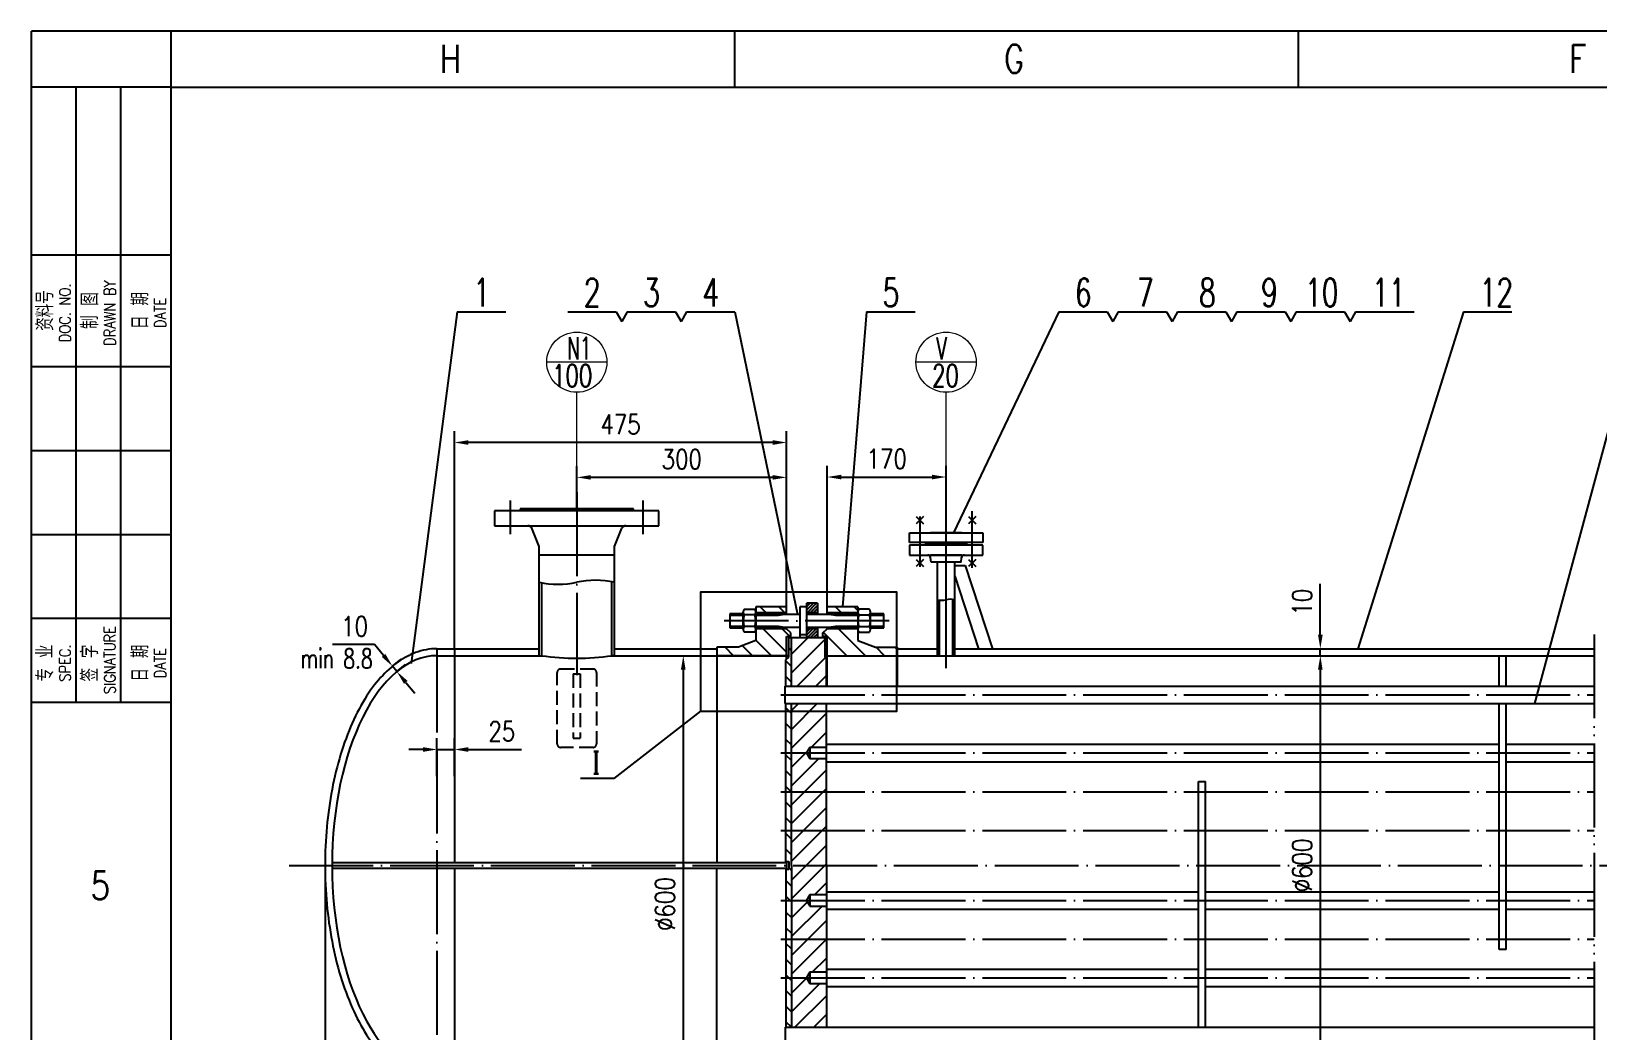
# Model space of a CAD drawing. Header units: millimetres. Extents: x -1044 to 22870, y -8556 to -3804.
# Drawn here: x -1044 to 1197, y -5235 to -3804 of the extents above; entities that cross this region are included whole.
import ezdxf
from ezdxf.enums import TextEntityAlignment as Align

# ---------------------------------------------------------------- set-up
doc = ezdxf.new("R2010")
doc.units = ezdxf.units.MM
doc.header["$LTSCALE"] = 80
for name, pattern in [('DASHDOT-M', [36, 30, -3, 0, -3]), ('DASHDOT-S', [14, 10, -2, 0, -2]), ('DIVIDE-M', [39, 30, -3, 0, -3, 0, -3]), ('HIDDEN-M', [7, 5, -2])]:
    doc.linetypes.add(name, pattern=pattern)
for name, color, linetype in [('5剖面线层', 2, 'Continuous'), ('CDR_DEFSET', 7, 'Continuous'), ('CDR_DWG1', 4, 'Continuous'), ('CDR_DWG3', 1, 'DASHDOT-M'), ('CDR_DWG4', 3, 'DIVIDE-M'), ('CDR_TEXT', 7, 'Continuous'), ('尺寸线', 7, 'Continuous'), ('尺寸线层', 7, 'Continuous'), ('接管法兰层', 2, 'Continuous'), ('虚线', 6, 'HIDDEN-M')]:
    doc.layers.add(name, color=color, linetype=linetype)
doc.styles.add('HZ', font='ROMANS.shx', dxfattribs={"width": 0.7, "height": 3, "bigfont": 'HZ.shx'})
doc.styles.add('ROMANC', font='romanc', dxfattribs={"bigfont": 'hz'})
doc.styles.add('TH_GBDIM', font='romans.shx', dxfattribs={"width": 0.8, "bigfont": 'gbcbig.shx'})
doc.dimstyles.new('TH_GBDIM', dxfattribs={"dimscale": 8, "dimtxt": 3.5, "dimasz": 2.5, "dimexe": 2, "dimexo": 0, "dimgap": 1.5, "dimtad": 1, "dimdec": 0, "dimzin": 0, "dimdsep": 46, "dimtxsty": 'TH_GBDIM', "dimcen": 2.5, "dimclrd": 256, "dimclre": 256, "dimclrt": 256, "dimadec": 0, "dimazin": 0, "dimtfac": 0.714286, "dimtdec": 0, "dimtmove": 0, "dimatfit": 3, "dimfxl": 0, "dimtzin": 0, "dimlwd": -1, "dimlwe": -1, "dimarcsym": 0})

# ---------------------------------------------------------------- blocks, each defined once
blk = doc.blocks.new('A$C1B375470')
for p, q in [((7578, 10692), (0, 10692)), ((0, 0), (0, 10692)), ((15138, 10692), (18, 10692)), ((450, 10512), (0, 10512)), ((450, 10512), (0, 10512)), ((450, 10512), (0, 10512)), ((144, 8532), (144, 10512)), ((288, 8532), (288, 10512)), ((450, 9972), (0, 9972)), ((450, 9612), (0, 9612)), ((450, 9342), (0, 9342)), ((450, 9072), (0, 9072)), ((450, 8802), (0, 8802)), ((450, 8532), (0, 8532))]:
    blk.add_line(p, q)
at = {"layer": 'CDR_DWG1', "color": 4}
for p, q in [((450, 10512), (14958, 10512)), ((450, 180), (450, 10512))]:
    blk.add_line(p, q, dxfattribs=at)
at = {"layer": 'CDR_DWG4', "linetype": 'Continuous'}
for p, q in [((450, 10512), (450, 10692)), ((2263.5, 10512), (2263.5, 10692)), ((4077, 10512), (4077, 10692))]:
    blk.add_line(p, q, dxfattribs=at)
at = {"layer": 'CDR_TEXT', "style": 'HZ', "width": 0.8}
for s, p in [('H', (1348, 10558.9)), ('G', (3161.5, 10558.9)), ('F', (4975, 10558.9)), ('5', (222, 7898.2))]:
    blk.add_text(s, height=90, dxfattribs=at).set_placement(p, align=Align.CENTER)
at = {"layer": 'CDR_TEXT', "style": 'HZ', "width": 0.85}
for s, height, p in [('DRAWN BY', 36, (270.2, 9785.9)), ('资料号', 54, (71.1, 9793.4)), ('DOC. NO.', 36, (126.2, 9785.9)), ('制 图', 54, (215.1, 9793.4)), ('日 期', 54, (377.1, 9793.4)), ('DATE', 36, (432.2, 9785.9)), ('SIGNATURE', 36, (270.2, 8668.6)), ('专 业', 54, (71.1, 8659)), ('SPEC.', 36, (126.2, 8659)), ('签 字', 54, (215.1, 8659)), ('日 期', 54, (377.1, 8659)), ('DATE', 36, (432.2, 8659))]:
    blk.add_text(s, height=height, rotation=90, dxfattribs=at).set_placement(p, align=Align.CENTER)
blk = doc.blocks.new('*D112')
at = {"layer": 'Defpoints', "color": 0, "ltscale": 0.001}
for p in [(-264.4, -4442.3), (-264.4, -4463.4), (35.6, -4627.4)]:
    blk.add_point(p, dxfattribs=at)
at = {"layer": '尺寸线层', "ltscale": 0.001}
for p, q in [((-264.4, -4463.4), (-264.4, -4426.3)), ((35.6, -4627.4), (35.6, -4426.3)), ((15.6, -4442.3), (-244.4, -4442.3))]:
    blk.add_line(p, q, dxfattribs=at)
for points in [[(-244.4, -4439), (-244.4, -4445.6), (-264.4, -4442.3)], [(15.6, -4439), (15.6, -4445.6), (35.6, -4442.3)]]:
    blk.add_solid(points, dxfattribs=at)
at = {"layer": '尺寸线层', "ltscale": 0.001, "insert": (-114.4, -4416.3), "char_height": 28, "attachment_point": 5, "style": 'TH_GBDIM'}
blk.add_mtext('300', dxfattribs=at)
blk = doc.blocks.new('*D113')
at = {"layer": 'Defpoints', "color": 0, "ltscale": 0.001}
for p in [(-439.4, -4392.4), (35.6, -4627.4), (-439.4, -4687.4)]:
    blk.add_point(p, dxfattribs=at)
at = {"layer": '尺寸线层', "ltscale": 0.001}
for p, q in [((-439.4, -4687.4), (-439.4, -4376.4)), ((15.6, -4392.4), (-419.4, -4392.4)), ((35.6, -4627.4), (35.6, -4376.4))]:
    blk.add_line(p, q, dxfattribs=at)
for points in [[(-419.4, -4389.1), (-419.4, -4395.8), (-439.4, -4392.4)], [(15.6, -4389.1), (15.6, -4395.8), (35.6, -4392.4)]]:
    blk.add_solid(points, dxfattribs=at)
at = {"layer": '尺寸线层', "ltscale": 0.001, "insert": (-201.9, -4366.4), "char_height": 28, "attachment_point": 5, "style": 'TH_GBDIM'}
blk.add_mtext('475', dxfattribs=at)
blk = doc.blocks.new('*D114')
at = {"layer": 'Defpoints', "color": 0, "ltscale": 0.001}
for p in [(263.6, -4441.8), (93.6, -4627.4), (263.6, -4641.2)]:
    blk.add_point(p, dxfattribs=at)
at = {"layer": '尺寸线层', "ltscale": 0.001}
for p, q in [((93.6, -4627.4), (93.6, -4425.8)), ((263.6, -4641.2), (263.6, -4425.8)), ((113.6, -4441.8), (243.6, -4441.8))]:
    blk.add_line(p, q, dxfattribs=at)
for points in [[(113.6, -4438.5), (113.6, -4445.1), (93.6, -4441.8)], [(243.6, -4438.5), (243.6, -4445.1), (263.6, -4441.8)]]:
    blk.add_solid(points, dxfattribs=at)
at = {"layer": '尺寸线层', "ltscale": 0.001, "insert": (178.6, -4415.8), "char_height": 28, "attachment_point": 5, "style": 'TH_GBDIM'}
blk.add_mtext('170', dxfattribs=at)
blk = doc.blocks.new('*D122')
at = {"layer": 'Defpoints', "color": 0, "ltscale": 0.001}
for p in [(-624.4, -4997.4), (2953.6, -4997.4), (2953.6, -5798.4)]:
    blk.add_point(p, dxfattribs=at)
at = {"layer": '尺寸线层', "ltscale": 0.001}
for p, q in [((-624.4, -4997.4), (-624.4, -5814.4)), ((2953.6, -4997.4), (2953.6, -5814.4)), ((-604.4, -5798.4), (2933.6, -5798.4))]:
    blk.add_line(p, q, dxfattribs=at)
for points in [[(-604.4, -5795.1), (-604.4, -5801.7), (-624.4, -5798.4)], [(2933.6, -5795.1), (2933.6, -5801.7), (2953.6, -5798.4)]]:
    blk.add_solid(points, dxfattribs=at)
at = {"layer": '尺寸线层', "ltscale": 0.001, "insert": (1164.6, -5772.4), "char_height": 28, "attachment_point": 5, "style": 'TH_GBDIM'}
blk.add_mtext('~5078{}{}', dxfattribs=at)
blk = doc.blocks.new('*D123')
at = {"layer": 'Defpoints', "color": 0, "ltscale": 0.001}
for p in [(-528, -4712.4), (-528, -4712.4), (-521.7, -4720.1)]:
    blk.add_point(p, dxfattribs=at)
at = {"layer": '尺寸线层', "ltscale": 0.001}
for p, q in [((-553.5, -4681.5), (-614, -4681.5)), ((-540.8, -4697), (-553.5, -4681.5)), ((-528, -4712.4), (-515.7, -4702.2)), ((-521.7, -4720.1), (-528, -4712.4)), ((-521.7, -4720.1), (-509.3, -4709.9)), ((-508.9, -4735.5), (-496.2, -4750.9))]:
    blk.add_line(p, q, dxfattribs=at)
for points in [[(-538.2, -4694.8), (-543.3, -4699.1), (-528, -4712.4)], [(-506.4, -4733.4), (-511.5, -4737.6), (-521.7, -4720.1)]]:
    blk.add_solid(points, dxfattribs=at)
at = {"layer": '尺寸线层', "ltscale": 0.001, "insert": (-589.8, -4655.5), "char_height": 28, "attachment_point": 5, "style": 'TH_GBDIM'}
blk.add_mtext(' 10{}{}', dxfattribs=at)
blk = doc.blocks.new('*D198')
at = {"layer": 'Defpoints', "color": 0, "ltscale": 0.001}
for p in [(-439.4, -4831.5), (-464.4, -4869.7), (-439.4, -4869.7)]:
    blk.add_point(p, dxfattribs=at)
at = {"layer": '尺寸线', "ltscale": 0.001}
for p, q in [((-464.4, -4869.7), (-464.4, -4815.5)), ((-439.4, -4869.7), (-439.4, -4815.5)), ((-484.4, -4831.5), (-504.4, -4831.5)), ((-464.4, -4831.5), (-439.4, -4831.5)), ((-419.4, -4831.5), (-343.7, -4831.5))]:
    blk.add_line(p, q, dxfattribs=at)
for points in [[(-484.4, -4828.2), (-484.4, -4834.9), (-464.4, -4831.5)], [(-419.4, -4828.2), (-419.4, -4834.9), (-439.4, -4831.5)]]:
    blk.add_solid(points, dxfattribs=at)
at = {"layer": '尺寸线', "ltscale": 0.001, "insert": (-371.6, -4805.5), "char_height": 28, "attachment_point": 5, "style": 'TH_GBDIM'}
blk.add_mtext('25', dxfattribs=at)
blk = doc.blocks.new('*D265')
at = {"layer": 'Defpoints', "color": 0, "ltscale": 0.001}
for p in [(794, -4697.4), (794, -5297.4), (798.7, -5297.4)]:
    blk.add_point(p, dxfattribs=at)
at = {"layer": '尺寸线', "ltscale": 0.001}
for p, q in [((794, -4697.4), (814.7, -4697.4)), ((798.7, -4717.4), (798.7, -5277.4)), ((794, -5297.4), (814.7, -5297.4))]:
    blk.add_line(p, q, dxfattribs=at)
for points in [[(795.4, -4717.4), (802, -4717.4), (798.7, -4697.4)], [(795.4, -5277.4), (802, -5277.4), (798.7, -5297.4)]]:
    blk.add_solid(points, dxfattribs=at)
at = {"layer": '尺寸线', "ltscale": 0.001, "insert": (772.7, -4997.4), "char_height": 28, "attachment_point": 5, "rotation": 90, "style": 'TH_GBDIM'}
blk.add_mtext('%%c600{}{}', dxfattribs=at)
blk = doc.blocks.new('*D266')
at = {"layer": 'Defpoints', "color": 0, "ltscale": 0.001}
for p in [(798.7, -4687.4), (798.7, -4687.4), (798.7, -4697.4)]:
    blk.add_point(p, dxfattribs=at)
at = {"layer": '尺寸线', "ltscale": 0.001}
for p, q in [((798.7, -4667.4), (798.7, -4594.4)), ((798.7, -4687.4), (814.7, -4687.4)), ((798.7, -4697.4), (798.7, -4687.4)), ((798.7, -4697.4), (814.7, -4697.4)), ((798.7, -4717.4), (798.7, -4737.4))]:
    blk.add_line(p, q, dxfattribs=at)
for points in [[(795.4, -4667.4), (802, -4667.4), (798.7, -4687.4)], [(795.4, -4717.4), (802, -4717.4), (798.7, -4697.4)]]:
    blk.add_solid(points, dxfattribs=at)
at = {"layer": '尺寸线', "ltscale": 0.001, "insert": (772.7, -4620.9), "char_height": 28, "attachment_point": 5, "rotation": 90, "style": 'TH_GBDIM'}
blk.add_mtext('10', dxfattribs=at)
blk = doc.blocks.new('*D267')
at = {"layer": 'Defpoints', "color": 0, "ltscale": 0.001}
for p in [(-158.9, -4697.4), (-125.6, -5297.4), (-112.2, -5297.4)]:
    blk.add_point(p, dxfattribs=at)
at = {"layer": '尺寸线', "ltscale": 0.001}
for p, q in [((-158.9, -4697.4), (-96.2, -4697.4)), ((-112.2, -4717.4), (-112.2, -5277.4)), ((-125.6, -5297.4), (-96.2, -5297.4))]:
    blk.add_line(p, q, dxfattribs=at)
for points in [[(-115.6, -4717.4), (-108.9, -4717.4), (-112.2, -4697.4)], [(-115.6, -5277.4), (-108.9, -5277.4), (-112.2, -5297.4)]]:
    blk.add_solid(points, dxfattribs=at)
at = {"layer": '尺寸线', "ltscale": 0.001, "insert": (-138.2, -5052.6), "char_height": 28, "attachment_point": 5, "rotation": 90, "style": 'TH_GBDIM'}
blk.add_mtext('%%c600{}{}', dxfattribs=at)

msp = doc.modelspace()

# ---------------------------------------------------------------- hatches: boundary and pattern name
at = {"layer": '5剖面线层', "ltscale": 0.001}
h = msp.add_hatch(dxfattribs=at)
h.set_pattern_fill('ANSI31', color=256, scale=6, angle=90, style=0)
h.set_pattern_definition([(135, (0, -157.633), (-13.470384, -13.470384), [])])
h.paths.add_polyline_path([(-8.42, -4675.38), (-33.42, -4685.38), (-64.42, -4685.38), (-64.42, -4697.38), (35.58, -4697.38), (35.58, -4669.88), (41.58, -4669.88), (41.58, -4664.88), (35.58, -4658.88), (-8.42, -4658.88), (-8.42, -4659.73)])
h.paths.add_polyline_path([(-8.42, -4627.38), (-8.42, -4635.88), (35.58, -4635.88), (35.58, -4627.38)])
h.paths.add_polyline_path([(193.58, -4697.38), (193.58, -4685.38), (162.58, -4685.38), (137.58, -4675.38), (137.58, -4658.88), (93.58, -4658.88), (87.58, -4664.88), (87.58, -4669.88), (93.58, -4669.88), (93.58, -4697.38)])
h.paths.add_polyline_path([(137.58, -4635.88), (137.58, -4635.02), (137.58, -4627.38), (93.58, -4627.38), (93.58, -4635.88)])
h.paths.add_polyline_path([(35.58, -5335.88), (41.58, -5329.88), (41.58, -5324.88), (35.58, -5324.88), (35.58, -5297.38), (-64.42, -5297.38), (-64.42, -5309.38), (-33.42, -5309.38), (-8.42, -5319.38), (-8.42, -5335.88)])
h.paths.add_polyline_path([(-8.42, -5358.88), (-8.42, -5359.73), (-8.42, -5367.38), (10.51, -5367.38), (13.04, -5358.88)])
h.paths.add_polyline_path([(35.58, -5367.38), (35.58, -5358.88), (13.04, -5358.88), (10.51, -5367.38)])
h.paths.add_polyline_path([(137.58, -5367.38), (137.58, -5358.88), (93.58, -5358.88), (93.58, -5367.38)])
h.paths.add_polyline_path([(137.58, -5335.88), (137.58, -5335.02), (137.58, -5319.38), (162.58, -5309.38), (193.58, -5309.38), (193.58, -5297.38), (93.58, -5297.38), (93.58, -5324.88), (87.58, -5324.88), (87.58, -5329.88), (93.58, -5335.88)])
h = msp.add_hatch(dxfattribs=at)
h.set_pattern_fill('ANSI31', color=256, style=0)
h.set_pattern_definition([(45, (-1, -157.6333), (-2.245064, 2.245064), [])])
h.paths.add_polyline_path([(79.58, -4622.38), (64.58, -4622.38), (64.58, -4635.88), (79.58, -4635.88)])
h.paths.add_polyline_path([(79.58, -4658.88), (64.58, -4658.88), (64.58, -4671.38), (79.58, -4671.38)])
h = msp.add_hatch(dxfattribs=at)
h.set_pattern_fill('ANSI31', color=256, scale=5, angle=90, style=0)
h.set_pattern_definition([(135, (0, -157.633), (-11.22532, -11.22532), [])])
h.paths.add_polyline_path([(42.58, -4671.38), (38.58, -4671.38), (38.58, -4699.38), (34.58, -4703.38), (34.58, -4740.88), (42.58, -4740.88)])
h.paths.add_polyline_path([(42.58, -4781.1), (34.58, -4781.1), (34.58, -4808.81), (42.58, -4808.81)])
h.paths.add_polyline_path([(42.58, -4765.88), (34.58, -4765.88), (34.58, -4781.1), (42.58, -4781.1)])
h.paths.add_polyline_path([(42.58, -4808.81), (34.58, -4808.81), (34.58, -4836.53), (42.58, -4836.53)])
h.paths.add_polyline_path([(42.58, -4836.53), (34.58, -4836.53), (34.58, -4864.24), (42.58, -4864.24)])
h.paths.add_polyline_path([(42.58, -4864.24), (34.58, -4864.24), (34.58, -4891.95), (42.58, -4891.95)])
h.paths.add_polyline_path([(42.58, -4891.95), (34.58, -4891.95), (34.58, -4919.67), (42.58, -4919.67)])
h.paths.add_polyline_path([(42.58, -4919.67), (34.58, -4919.67), (34.58, -4947.38), (42.58, -4947.38)])
h.paths.add_polyline_path([(42.58, -4947.38), (34.58, -4947.38), (34.58, -4991.88), (38.58, -4991.88), (38.58, -4997.38), (42.58, -4997.38)])
h.paths.add_polyline_path([(42.58, -4997.38), (38.58, -4997.38), (38.58, -5002.88), (34.58, -5002.88), (34.58, -5047.38), (42.58, -5047.38)])
h.paths.add_polyline_path([(42.58, -5047.38), (34.58, -5047.38), (34.58, -5075.09), (42.58, -5075.09)])
h.paths.add_polyline_path([(42.58, -5075.09), (34.58, -5075.09), (34.58, -5102.8), (42.58, -5102.8)])
h.paths.add_polyline_path([(42.58, -5102.8), (34.58, -5102.8), (34.58, -5130.52), (42.58, -5130.52)])
h.paths.add_polyline_path([(42.58, -5130.52), (34.58, -5130.52), (34.58, -5158.23), (42.58, -5158.23)])
h.paths.add_polyline_path([(42.58, -5158.23), (34.58, -5158.23), (34.58, -5185.94), (42.58, -5185.94)])
h.paths.add_polyline_path([(42.58, -5185.94), (34.58, -5185.94), (34.58, -5213.66), (42.58, -5213.66)])
h.paths.add_polyline_path([(42.58, -5213.66), (34.58, -5213.66), (34.58, -5228.88), (42.58, -5228.88)])
h.paths.add_polyline_path([(42.58, -5253.88), (34.58, -5253.88), (34.58, -5291.38), (38.58, -5295.38), (38.58, -5323.38), (42.58, -5323.38)])
h = msp.add_hatch(dxfattribs=at)
h.set_pattern_fill('ANSI31', color=256, scale=6, style=0)
h.set_pattern_definition([(45, (0, -157.633), (-13.470384, 13.470384), [])])
h.paths.add_polyline_path([(90.58, -5295.38), (92.58, -5293.38), (92.58, -5253.88), (42.58, -5253.88), (42.58, -5323.38), (90.58, -5323.38)])
h.paths.add_polyline_path([(92.58, -5213.66), (42.58, -5213.66), (42.58, -5228.88), (92.58, -5228.88)])
h.paths.add_polyline_path([(92.58, -5185.94), (42.58, -5185.94), (42.58, -5213.66), (92.58, -5213.66)])
h.paths.add_polyline_path([(92.58, -5166.23), (68.58, -5166.23), (68.58, -5166.22), (63.97, -5158.23), (42.58, -5158.23), (42.58, -5185.94), (92.58, -5185.94)])
h.paths.add_polyline_path([(92.58, -5130.52), (42.58, -5130.52), (42.58, -5158.23), (63.96, -5158.23), (68.58, -5150.23), (92.58, -5150.23)])
h.paths.add_polyline_path([(92.58, -5102.8), (42.58, -5102.8), (42.58, -5130.52), (92.58, -5130.52)])
h.paths.add_polyline_path([(92.58, -5075.09), (42.58, -5075.09), (42.58, -5102.8), (92.58, -5102.8)])
h.paths.add_polyline_path([(92.58, -5055.38), (68.58, -5055.38), (68.58, -5055.37), (63.97, -5047.38), (42.58, -5047.38), (42.58, -5075.09), (92.58, -5075.09)])
h.paths.add_polyline_path([(92.58, -4997.38), (42.58, -4997.38), (42.58, -5047.38), (63.96, -5047.38), (68.58, -5039.38), (92.58, -5039.38)])
h.paths.add_polyline_path([(92.58, -4947.38), (42.58, -4947.38), (42.58, -4997.38), (92.58, -4997.38)])
h.paths.add_polyline_path([(92.58, -4919.67), (42.58, -4919.67), (42.58, -4947.38), (92.58, -4947.38)])
h.paths.add_polyline_path([(92.58, -4891.95), (42.58, -4891.95), (42.58, -4919.67), (92.58, -4919.67)])
h.paths.add_polyline_path([(92.58, -4864.24), (42.58, -4864.24), (42.58, -4891.95), (92.58, -4891.95)])
h.paths.add_polyline_path([(92.58, -4844.53), (68.58, -4844.53), (68.58, -4844.52), (63.97, -4836.53), (42.58, -4836.53), (42.58, -4864.24), (92.58, -4864.24)])
h.paths.add_polyline_path([(92.58, -4808.81), (42.58, -4808.81), (42.58, -4836.53), (63.96, -4836.53), (68.58, -4828.53), (92.58, -4828.53)])
h.paths.add_polyline_path([(92.58, -4781.1), (42.58, -4781.1), (42.58, -4808.81), (92.58, -4808.81)])
h.paths.add_polyline_path([(92.58, -4765.88), (42.58, -4765.88), (42.58, -4781.1), (92.58, -4781.1)])
h.paths.add_polyline_path([(92.58, -4701.38), (90.58, -4699.38), (90.58, -4671.38), (42.58, -4671.38), (42.58, -4740.88), (92.58, -4740.88)])

# ---------------------------------------------------------------- linework, layer by layer
at = {"ltscale": 0.3}
for p, q in [((-435.37, -4205.61), (-501.31, -4708.42)), ((-38.37, -4205.61), (50.9, -4638.38)), ((150, -4205.61), (115.58, -4627.38)), ((424.83, -4205.61), (274.08, -4521.38)), ((1003.55, -4205.61), (852.44, -4687.38)), ((1255.88, -4205.61), (1104.77, -4765.88))]:
    msp.add_line(p, q, dxfattribs=at)
msp.add_line((-8.42, -4635.02), (-8.42, -4659.73))
at = {"layer": '5剖面线层', "ltscale": 0.001}
for p, q in [((-87.37, -4776.88), (-211.39, -4872.9)), ((-211.39, -4872.9), (-259.25, -4872.9))]:
    msp.add_line(p, q, dxfattribs=at)
at = {"layer": 'CDR_DEFSET'}
msp.add_line((-264.42, -4487.38), (-264.42, -4463.38), dxfattribs=at)
at = {"layer": 'CDR_DWG1'}
for p, q in [((-146.92, -4490.38), (-381.92, -4490.38)), ((-381.92, -4490.38), (-381.92, -4511.38)), ((-183.42, -4487.38), (-345.42, -4487.38)), ((-345.42, -4487.38), (-345.42, -4490.38)), ((-183.42, -4490.38), (-183.42, -4487.38)), ((-146.92, -4511.38), (-146.92, -4490.38)), ((220.85, -4498.39), (231.31, -4508.85)), ((231.31, -4498.39), (220.85, -4508.85)), ((306.31, -4498.39), (295.85, -4508.85)), ((295.85, -4498.39), (306.31, -4508.85)), ((-381.92, -4511.38), (-146.92, -4511.38)), ((-318.42, -4541.38), (-328.91, -4515.15)), ((-210.42, -4541.38), (-199.93, -4515.15)), ((211.08, -4521.38), (316.08, -4521.38)), ((211.08, -4535.38), (211.08, -4521.38)), ((286.08, -4521.38), (241.08, -4521.38)), ((316.08, -4521.38), (316.08, -4535.38)), ((-318.42, -4553.38), (-318.42, -4541.38)), ((-210.42, -4553.38), (-210.42, -4541.38)), ((316.08, -4535.38), (211.08, -4535.38)), ((316.08, -4539.38), (211.08, -4539.38)), ((211.08, -4539.38), (211.08, -4553.38)), ((234.58, -4537.38), (234.58, -4535.38)), ((292.58, -4537.38), (234.58, -4537.38)), ((234.58, -4537.38), (234.58, -4539.38)), ((292.58, -4537.38), (234.58, -4537.38)), ((292.58, -4535.38), (292.58, -4537.38)), ((292.58, -4539.38), (292.58, -4537.38)), ((316.08, -4553.38), (316.08, -4539.38)), ((-210.42, -4553.38), (-318.42, -4553.38)), ((-318.42, -4697.38), (-318.42, -4553.38)), ((-210.42, -4697.38), (-210.42, -4553.38)), ((211.08, -4553.38), (316.08, -4553.38)), ((220.85, -4559.54), (231.31, -4570)), ((231.31, -4559.54), (220.85, -4570)), ((286.08, -4553.38), (241.08, -4553.38)), ((242.13, -4563.38), (241.46, -4556.96)), ((285.03, -4563.38), (242.13, -4563.38)), ((251.08, -4697.38), (251.08, -4563.38)), ((276.08, -4563.38), (251.08, -4563.38)), ((276.08, -4697.38), (276.08, -4563.38)), ((276.08, -4568.38), (291.08, -4568.38)), ((285.03, -4563.38), (285.71, -4556.96)), ((291.08, -4568.38), (329.75, -4687.38)), ((306.31, -4559.54), (295.85, -4570)), ((295.85, -4559.54), (306.31, -4570)), ((-314.42, -4697.38), (-314.42, -4592.38)), ((-214.42, -4697.38), (-214.42, -4592.38)), ((276.08, -4583.38), (309.87, -4687.38)), ((-45.42, -4637.38), (-45.42, -4657.38)), ((-26.42, -4637.38), (-45.42, -4637.38)), ((-26.42, -4659.73), (-26.42, -4635.02)), ((-25.07, -4630.9), (-9.77, -4630.9)), ((-8.42, -4627.38), (-8.42, -4675.38)), ((35.58, -4627.38), (-8.42, -4627.38)), ((35.58, -4635.88), (-8.42, -4635.88)), ((23.91, -4637.38), (-8.42, -4637.38)), ((29.91, -4638.38), (23.91, -4637.38)), ((54.58, -4638.38), (29.91, -4638.38)), ((35.58, -4638.38), (35.58, -4627.38)), ((54.58, -4627.38), (54.58, -4671.38)), ((64.58, -4627.38), (54.58, -4627.38)), ((79.58, -4622.38), (64.58, -4622.38)), ((64.58, -4671.38), (64.58, -4622.38)), ((79.58, -4635.88), (64.58, -4635.88)), ((99.25, -4638.38), (64.58, -4638.38)), ((79.58, -4622.38), (79.58, -4638.38)), ((79.58, -4625.38), (79.58, -4638.38)), ((79.58, -4627.38), (79.58, -4638.38)), ((93.58, -4638.38), (93.58, -4627.38)), ((137.58, -4627.38), (93.58, -4627.38)), ((137.58, -4635.88), (93.58, -4635.88)), ((105.25, -4637.38), (99.25, -4638.38)), ((137.58, -4637.38), (105.25, -4637.38)), ((137.58, -4627.38), (137.58, -4675.38)), ((137.58, -4635.02), (137.58, -4659.73)), ((154.23, -4630.9), (138.93, -4630.9)), ((155.58, -4659.73), (155.58, -4635.02)), ((174.58, -4637.38), (155.58, -4637.38)), ((174.58, -4657.38), (174.58, -4637.38)), ((254.08, -4697.38), (254.08, -4617.38)), ((273.08, -4697.38), (273.08, -4617.38)), ((-45.42, -4657.38), (-26.42, -4657.38)), ((-9.77, -4639.14), (-25.07, -4639.14)), ((-9.77, -4655.62), (-25.07, -4655.62)), ((-8.42, -4657.38), (23.91, -4657.38)), ((35.58, -4658.88), (-8.42, -4658.88)), ((23.91, -4657.38), (29.91, -4656.38)), ((29.91, -4656.38), (54.58, -4656.38)), ((35.58, -4658.88), (35.58, -4656.38)), ((41.58, -4664.88), (35.58, -4658.88)), ((64.58, -4656.38), (99.25, -4656.38)), ((79.58, -4658.88), (64.58, -4658.88)), ((79.58, -4656.38), (79.58, -4671.38)), ((79.58, -4656.38), (79.58, -4669.38)), ((79.58, -4656.38), (79.58, -4671.38)), ((87.58, -4664.88), (93.58, -4658.88)), ((93.58, -4658.88), (93.58, -4656.38)), ((137.58, -4658.88), (93.58, -4658.88)), ((99.25, -4656.38), (105.25, -4657.38)), ((105.25, -4657.38), (137.58, -4657.38)), ((138.93, -4639.14), (154.23, -4639.14)), ((138.93, -4655.62), (154.23, -4655.62)), ((155.58, -4657.38), (174.58, -4657.38)), ((-8.42, -4675.38), (-33.42, -4685.38)), ((-9.77, -4663.85), (-25.07, -4663.85)), ((35.58, -4702.38), (35.58, -4669.88)), ((35.58, -4669.88), (41.58, -4669.88)), ((38.58, -4699.38), (38.58, -4669.88)), ((38.58, -4671.38), (90.58, -4671.38)), ((41.58, -4669.88), (41.58, -4664.88)), ((42.58, -4740.88), (42.58, -4671.38)), ((64.58, -4667.38), (54.58, -4667.38)), ((87.58, -4669.88), (87.58, -4664.88)), ((93.58, -4669.88), (87.58, -4669.88)), ((90.58, -4699.38), (90.58, -4669.88)), ((93.58, -4740.88), (93.58, -4669.88)), ((137.58, -4675.38), (162.58, -4685.38)), ((138.93, -4663.85), (154.23, -4663.85)), ((-464.42, -4687.38), (-318.42, -4687.38)), ((-464.42, -4697.38), (-314.42, -4697.38)), ((-439.42, -4687.38), (-439.42, -4993.38)), ((-318.42, -4697.38), (-314.42, -4697.38)), ((-214.42, -4697.38), (38.58, -4697.38)), ((-210.42, -4697.38), (-214.42, -4697.38)), ((-210.42, -4687.38), (-64.42, -4687.38)), ((-64.42, -4685.38), (-64.42, -4993.38)), ((-33.42, -4685.38), (-64.42, -4685.38)), ((38.58, -4697.38), (-64.42, -4697.38)), ((34.58, -4703.38), (38.58, -4699.38)), ((34.58, -4740.88), (34.58, -4703.38)), ((90.58, -4697.38), (193.58, -4697.38)), ((92.58, -4701.38), (90.58, -4699.38)), ((92.58, -4740.88), (92.58, -4701.38)), ((92.58, -4740.88), (92.58, -4701.38)), ((162.58, -4685.38), (193.58, -4685.38)), ((193.58, -4685.38), (193.58, -4740.88)), ((193.58, -4687.38), (251.08, -4687.38)), ((193.58, -4697.38), (1190.45, -4697.38)), ((276.08, -4687.38), (1190.45, -4687.38)), ((1054.58, -4740.88), (1054.58, -4697.38)), ((1064.58, -4740.88), (1064.58, -4697.38)), ((33.58, -4740.88), (1190.45, -4740.88)), ((33.58, -4765.88), (33.58, -4740.88)), ((33.58, -4765.88), (1190.45, -4765.88)), ((34.58, -4993.38), (34.58, -4765.88)), ((42.58, -4997.38), (42.58, -4765.88)), ((92.58, -4997.38), (92.58, -4765.88)), ((1054.58, -5117.38), (1054.58, -4765.88)), ((1064.58, -5117.38), (1064.58, -4765.88)), ((68.58, -4828.53), (63.97, -4836.52)), ((63.97, -4836.52), (68.58, -4844.52)), ((68.58, -4828.53), (68.58, -4844.53)), ((92.58, -4828.53), (68.58, -4828.53)), ((92.58, -4824.03), (1054.58, -4824.03)), ((1064.58, -4824.03), (1190.45, -4824.03)), ((68.58, -4844.53), (92.58, -4844.53)), ((92.58, -4849.03), (1054.58, -4849.03)), ((1064.58, -4849.03), (1190.45, -4849.03)), ((624.58, -5228.88), (624.58, -4877.38)), ((624.58, -4877.38), (634.58, -4877.38)), ((634.58, -5228.88), (634.58, -4877.38)), ((-614.41, -4993.38), (35.58, -4993.38)), ((34.58, -4991.88), (38.58, -4991.88)), ((35.58, -4991.88), (35.58, -5002.88)), ((38.58, -4991.88), (38.58, -5002.88)), ((42.58, -4997.38), (42.58, -5228.88)), ((92.58, -4997.38), (92.58, -5228.88)), ((-614.41, -5001.38), (35.58, -5001.38)), ((-439.42, -5001.38), (-439.42, -5307.38)), ((-64.42, -5309.38), (-64.42, -5001.38)), ((34.58, -5001.38), (34.58, -5228.88)), ((34.58, -5002.88), (38.58, -5002.88)), ((68.58, -5039.38), (63.97, -5047.37)), ((68.58, -5039.38), (68.58, -5055.38)), ((92.58, -5039.38), (68.58, -5039.38)), ((92.58, -5034.88), (624.58, -5034.88)), ((634.58, -5034.88), (1054.58, -5034.88)), ((1064.58, -5034.88), (1190.45, -5034.88)), ((63.97, -5047.37), (68.58, -5055.37)), ((68.58, -5055.38), (92.58, -5055.38)), ((92.58, -5059.88), (624.58, -5059.88)), ((634.58, -5059.88), (1054.58, -5059.88)), ((1064.58, -5059.88), (1190.45, -5059.88)), ((68.58, -5150.23), (63.97, -5158.22)), ((68.58, -5150.23), (68.58, -5166.23)), ((92.58, -5150.23), (68.58, -5150.23)), ((92.58, -5145.73), (624.58, -5145.73)), ((634.58, -5145.73), (1190.45, -5145.73)), ((63.97, -5158.22), (68.58, -5166.22)), ((68.58, -5166.23), (92.58, -5166.23)), ((92.58, -5170.73), (624.58, -5170.73)), ((634.58, -5170.73), (1190.45, -5170.73)), ((33.58, -5228.88), (1190.45, -5228.88)), ((33.58, -5228.88), (33.58, -5253.88))]:
    msp.add_line(p, q, dxfattribs=at)
at = {"layer": 'CDR_DWG1', "ltscale": 0.03}
msp.add_line((1064.58, -5117.38), (1054.58, -5117.38), dxfattribs=at)
at = {"layer": 'CDR_DWG1'}
for centre, radius, start, end in [((-334.48, -4517.38), 6, 21.80141, 90), ((-194.36, -4517.38), 6, 90, 158.19859), ((237.48, -4557.38), 4, 6, 90), ((289.68, -4557.38), 4, 90, 174), ((-19.46, -4635.02), 6.96, 143.70488, 216.29512), ((-15.38, -4635.02), 6.96, 323.70488, 36.29512), ((144.54, -4635.02), 6.96, 143.70488, 216.29512), ((148.62, -4635.02), 6.96, 323.70488, 36.29512), ((-0.61, -4647.38), 25.81, 161.38567, 198.61433), ((-19.46, -4659.73), 6.96, 143.70488, 216.29512), ((-34.23, -4647.38), 25.81, 341.38567, 18.61433), ((-15.38, -4659.73), 6.96, 323.70488, 36.29512), ((163.39, -4647.38), 25.81, 161.38567, 198.61433), ((144.54, -4659.73), 6.96, 143.70488, 216.29512), ((129.77, -4647.38), 25.81, 341.38567, 18.61433), ((148.62, -4659.73), 6.96, 323.70488, 36.29512), ((-264.42, -4340.87), 360, 262.01644, 277.98355)]:
    msp.add_arc(centre, radius, start, end, dxfattribs=at)
msp.add_ellipse((-464.42, -4997.38), major_axis=(0, -300), ratio=0.5, start_param=3.1415927, end_param=6.2831853, dxfattribs=at)
msp.add_open_spline([(-464.42, -4687.38), (-469.59, -4687.38), (-474.75, -4687.85), (-485, -4689.72), (-490.08, -4691.13), (-500.09, -4694.82), (-505.01, -4697.11), (-518.9, -4704.9), (-527.6, -4711.46), (-544.12, -4727.21), (-551.94, -4736.4), (-567.03, -4757.76), (-574.23, -4770.08), (-587.34, -4796.97), (-593.25, -4811.54), (-603.64, -4842.48), (-608.11, -4858.85), (-615.49, -4892.88), (-618.4, -4910.54), (-622.57, -4946.6), (-623.84, -4964.99), (-624.68, -5001.92), (-624.26, -5020.46), (-621.75, -5057.1), (-619.66, -5075.2), (-613.87, -5110.39), (-610.17, -5127.47), (-601.27, -5160.1), (-596.06, -5175.63), (-584.28, -5204.67), (-577.71, -5218.17), (-563.35, -5242.73), (-555.56, -5253.78), (-538.93, -5273.07), (-530.08, -5281.31), (-514.4, -5292.53), (-507.8, -5296.36), (-494.27, -5302.38), (-487.33, -5304.57), (-475.05, -5306.88), (-469.73, -5307.38), (-464.42, -5307.38)], degree=3, knots=[0, 0, 0, 0, 0.0911892, 0.0911892, 0.1823785, 0.1823785, 0.2735677, 0.2735677, 0.4448051, 0.4448051, 0.6160425, 0.6160425, 0.7978604, 0.7978604, 0.9796783, 0.9796783, 1.1614962, 1.1614962, 1.3433141, 1.3433141, 1.525132, 1.525132, 1.7069498, 1.7069498, 1.8887677, 1.8887677, 2.0705856, 2.0705856, 2.2524035, 2.2524035, 2.4342214, 2.4342214, 2.6160393, 2.6160393, 2.7978572, 2.7978572, 2.922842, 2.922842, 3.0478269, 3.0478269, 3.1415927, 3.1415927, 3.1415927, 3.1415927], dxfattribs=at)
at = {"layer": 'CDR_DWG3', "linetype": 'DASHDOT-S'}
for p, q in [((-359.42, -4523.38), (-359.42, -4475.38)), ((-169.42, -4523.38), (-169.42, -4475.38)), ((226.08, -4498.38), (226.08, -4570.24)), ((301.08, -4571.71), (301.08, -4490.46)), ((263.58, -4702.38), (263.58, -4506.59))]:
    msp.add_line(p, q, dxfattribs=at)
at = {"layer": 'CDR_DWG3', "ltscale": 0.05}
for p, q in [((-264.42, -4463.38), (-264.42, -4725.37)), ((263.58, -4715.16), (263.58, -4521.38)), ((182.15, -4647.38), (-53.71, -4647.38)), ((-464.42, -4687.38), (-464.42, -5307.38)), ((27.21, -4753.38), (1190.45, -4753.38)), ((27.21, -4836.53), (1190.45, -4836.53)), ((27.21, -4891.95), (1190.45, -4891.95)), ((27.21, -4947.38), (1190.45, -4947.38)), ((-675.57, -4997.38), (2991.99, -4997.38)), ((27.21, -5047.38), (1190.45, -5047.38)), ((27.21, -5102.8), (1190.45, -5102.8)), ((27.21, -5158.23), (1190.45, -5158.23))]:
    msp.add_line(p, q, dxfattribs=at)
at = {"layer": 'CDR_DWG4', "ltscale": 0.05}
msp.add_line((1190.45, -4666.87), (1190.45, -5329.79), dxfattribs=at)
at = {"layer": 'CDR_TEXT'}
for centre, radius, start, end in [((-291.42, -4465.62), 129.6, 257.9753, 282.0247), ((-237.42, -4719.13), 129.6, 77.9753, 102.0247), ((257.33, -4588.04), 30, 257.9753, 282.0247), ((269.83, -4646.72), 30, 77.9753, 102.0247)]:
    msp.add_arc(centre, radius, start, end, dxfattribs=at)
at = {"layer": '尺寸线', "ltscale": 0.001}
msp.add_lwpolyline([(-87.37, -4776.88), (193.16, -4776.88), (193.16, -4606.58), (-87.37, -4606.58)], close=True, dxfattribs=at)
at = {"layer": '尺寸线层'}
for p, q in [((-435.37, -4205.61), (-366.15, -4205.61)), ((-277.3, -4205.61), (-208.09, -4205.61)), ((-208.09, -4205.61), (-200.27, -4219.15)), ((-192.44, -4205.61), (-200.27, -4219.15)), ((-192.44, -4205.61), (-123.23, -4205.61)), ((-123.23, -4205.61), (-115.41, -4219.15)), ((-107.59, -4205.61), (-115.41, -4219.15)), ((-107.59, -4205.61), (-38.37, -4205.61)), ((150, -4205.61), (219.22, -4205.61)), ((424.83, -4205.61), (494.04, -4205.61)), ((494.04, -4205.61), (501.87, -4219.15)), ((509.69, -4205.61), (501.87, -4219.15)), ((509.69, -4205.61), (578.9, -4205.61)), ((578.9, -4205.61), (586.72, -4219.15)), ((594.55, -4205.61), (586.72, -4219.15)), ((594.55, -4205.61), (663.76, -4205.61)), ((663.76, -4205.61), (671.58, -4219.15)), ((679.4, -4205.61), (671.58, -4219.15)), ((679.4, -4205.61), (748.62, -4205.61)), ((748.62, -4205.61), (756.44, -4219.15)), ((764.26, -4205.61), (756.44, -4219.15)), ((764.26, -4205.61), (833.48, -4205.61)), ((833.48, -4205.61), (841.3, -4219.15)), ((849.12, -4205.61), (841.3, -4219.15)), ((849.12, -4205.61), (933.01, -4205.61)), ((1003.55, -4205.61), (1072.76, -4205.61))]:
    msp.add_line(p, q, dxfattribs=at)
at = {"layer": '尺寸线层', "ltscale": 0.001}
for p, q in [((23.91, -4639.38), (29.91, -4638.38)), ((99.25, -4638.38), (105.25, -4639.38)), ((-45.42, -4639.38), (-26.42, -4639.38)), ((-26.42, -4655.38), (-45.42, -4655.38)), ((-8.42, -4639.38), (23.91, -4639.38)), ((23.91, -4655.38), (-8.42, -4655.38)), ((29.91, -4656.38), (23.91, -4655.38)), ((105.25, -4655.38), (99.25, -4656.38)), ((105.25, -4639.38), (137.58, -4639.38)), ((137.58, -4655.38), (105.25, -4655.38)), ((155.58, -4639.38), (174.58, -4639.38)), ((174.58, -4655.38), (155.58, -4655.38))]:
    msp.add_line(p, q, dxfattribs=at)
at = {"layer": '接管法兰层', "lineweight": 0}
for p, q in [((-221.35, -4277.51), (-307.48, -4277.51)), ((306.65, -4277.51), (220.52, -4277.51)), ((-264.42, -4426.31), (-264.42, -4320.58)), ((263.58, -4433.56), (263.58, -4320.58))]:
    msp.add_line(p, q, dxfattribs=at)
for centre in [(-264.42, -4277.51), (263.58, -4277.51)]:
    msp.add_circle(centre, 43.06, dxfattribs=at)
at = {"layer": '虚线', "ltscale": 0.05}
for p, q in [((-292.64, -4823.5), (-292.64, -4721.38)), ((-287.64, -4716.38), (-241.2, -4716.38)), ((-269.42, -4723.43), (-269.42, -4815.42)), ((-269.42, -4723.43), (-259.42, -4723.43)), ((-259.42, -4723.43), (-259.42, -4815.42)), ((-236.2, -4721.38), (-236.2, -4823.5)), ((-269.42, -4815.42), (-259.42, -4815.42)), ((-241.2, -4828.5), (-287.64, -4828.5))]:
    msp.add_line(p, q, dxfattribs=at)
for centre, start, end in [((-287.64, -4721.38), 90, 180), ((-241.2, -4721.38), 0, 90), ((-287.64, -4823.5), 180, 270), ((-241.2, -4823.5), 270, 0)]:
    msp.add_arc(centre, 5, start, end, dxfattribs=at)

# ---------------------------------------------------------------- block references
at = {"layer": '尺寸线层', "xscale": 0.4444439999992937, "yscale": 0.444444000000658, "zscale": 0.444444000000034}
msp.add_blockref('A$C1B375470', (-1044.38, -8556.27), dxfattribs=at)

# ---------------------------------------------------------------- texts
at = {"layer": '5剖面线层', "ltscale": 0.001, "style": 'ROMANC', "width": 0.7}
msp.add_text('I', height=32, dxfattribs=at).set_placement((-242.06, -4866.24))
at = {"layer": 'CDR_DWG1', "lineweight": 0, "style": 'HZ', "width": 0.7}
for s, p in [('1', (-412.54, -4198.03)), ('2', (-254.48, -4198.03)), ('3', (-169.62, -4198.03)), ('4', (-84.76, -4198.03)), ('5', (172.83, -4198.03)), ('6', (447.66, -4198.03)), ('7', (536.42, -4198.03)), ('8', (625.19, -4198.03)), ('9', (713.96, -4198.03)), ('10', (776.63, -4198.03)), ('11', (872.48, -4198.03)), ('12', (1026.37, -4198.03))]:
    msp.add_text(s, height=40, dxfattribs=at).set_placement(p)
at = {"layer": '尺寸线', "lineweight": 0, "style": 'HZ', "width": 0.7}
msp.add_text('min 8.8', height=28, dxfattribs=at).set_placement((-659.64, -4715.4))
at = {"layer": '接管法兰层', "lineweight": 0, "style": 'HZ'}
for s, width, p in [('N1', 0.6, (-278.41, -4273.56)), ('V', 0.6, (249.59, -4273.56)), ('100', 0.7, (-299.82, -4312.85)), ('20', 0.7, (243.54, -4312.85))]:
    msp.add_text(s, height=32, dxfattribs=dict(at, width=width)).set_placement(p)

# ---------------------------------------------------------------- dimensions: what is measured, and where the dimension line sits
at = {"layer": '尺寸线', "ltscale": 0.001}
dim = msp.add_linear_dim(base=(798.71, -4687.38), p1=(798.71, -4697.38), p2=(798.71, -4687.38), angle=90, dimstyle='TH_GBDIM', dxfattribs=at)
dim.commit()
dim.dimension.update_dxf_attribs({"geometry": '*D266', "text_midpoint": (772.71, -4620.91)})
dim = msp.add_linear_dim(base=(-112.25, -5297.38), p1=(-158.91, -4697.38), p2=(-125.62, -5297.38), angle=90, text='%%c<>{}{}', dimstyle='TH_GBDIM', override={"dimgap": 1.5, "dimtad": 1, "dimjust": 0, "dimdec": 0, "dimlfac": 1, "dimse1": 0, "dimse2": 0, "dimsd1": 0, "dimsd2": 0}, dxfattribs=at)
dim.commit()
dim.dimension.update_dxf_attribs({"geometry": '*D267', "text_midpoint": (-112.25, -5052.61), "dimtype": 160})
dim = msp.add_linear_dim(base=(798.71, -5297.38), p1=(793.99, -4697.38), p2=(793.99, -5297.38), angle=90, text='%%c<>{}{}', dimstyle='TH_GBDIM', override={"dimgap": 1.5, "dimtad": 1, "dimjust": 0, "dimdec": 0, "dimlfac": 1, "dimse1": 0, "dimse2": 0, "dimsd1": 0, "dimsd2": 0}, dxfattribs=at)
dim.commit()
dim.dimension.update_dxf_attribs({"geometry": '*D265', "text_midpoint": (772.71, -4997.38)})
dim = msp.add_linear_dim(base=(-439.42, -4831.52), p1=(-464.42, -4869.69), p2=(-439.42, -4869.69), dimstyle='TH_GBDIM', dxfattribs=at)
dim.commit()
dim.dimension.update_dxf_attribs({"geometry": '*D198', "text_midpoint": (-371.55, -4805.52)})
at = {"layer": '尺寸线层', "ltscale": 0.001}
for base, p1, p2, picture, middle in [((-439.42, -4392.44), (35.58, -4627.38), (-439.42, -4687.38), '*D113', (-201.92, -4366.44)), ((-264.42, -4442.31), (35.58, -4627.38), (-264.42, -4463.38), '*D112', (-114.42, -4416.31)), ((263.58, -4441.81), (93.58, -4627.38), (263.58, -4641.24), '*D114', (178.58, -4415.81))]:
    dim = msp.add_linear_dim(base=base, p1=p1, p2=p2, dimstyle='TH_GBDIM', dxfattribs=at)
    dim.commit()
    dim.dimension.update_dxf_attribs({"geometry": picture, "text_midpoint": middle})
dim = msp.add_aligned_dim(p1=(-521.67, -4720.09), p2=(-528.03, -4712.38), distance=0, text=' <>{}{}', dimstyle='TH_GBDIM', override={"dimgap": 1.5, "dimtad": 1, "dimjust": 0, "dimtoh": 1, "dimdec": 0, "dimlfac": 1, "dimse1": 0, "dimse2": 0, "dimsd1": 0, "dimsd2": 0}, dxfattribs=at)
dim.commit()
dim.dimension.update_dxf_attribs({"geometry": '*D123', "text_midpoint": (-589.77, -4655.53)})
dim = msp.add_linear_dim(base=(2953.58, -5798.4), p1=(-624.42, -4997.38), p2=(2953.58, -4997.38), text='~5078{}{}', dimstyle='TH_GBDIM', override={"dimgap": 1.5, "dimtad": 1, "dimjust": 0, "dimdec": 0, "dimlfac": 1, "dimse1": 0, "dimse2": 0, "dimsd1": 0, "dimsd2": 0}, dxfattribs=at)
dim.commit()
dim.dimension.update_dxf_attribs({"geometry": '*D122', "text_midpoint": (1164.58, -5772.4)})

doc.saveas('drawing.dxf')
